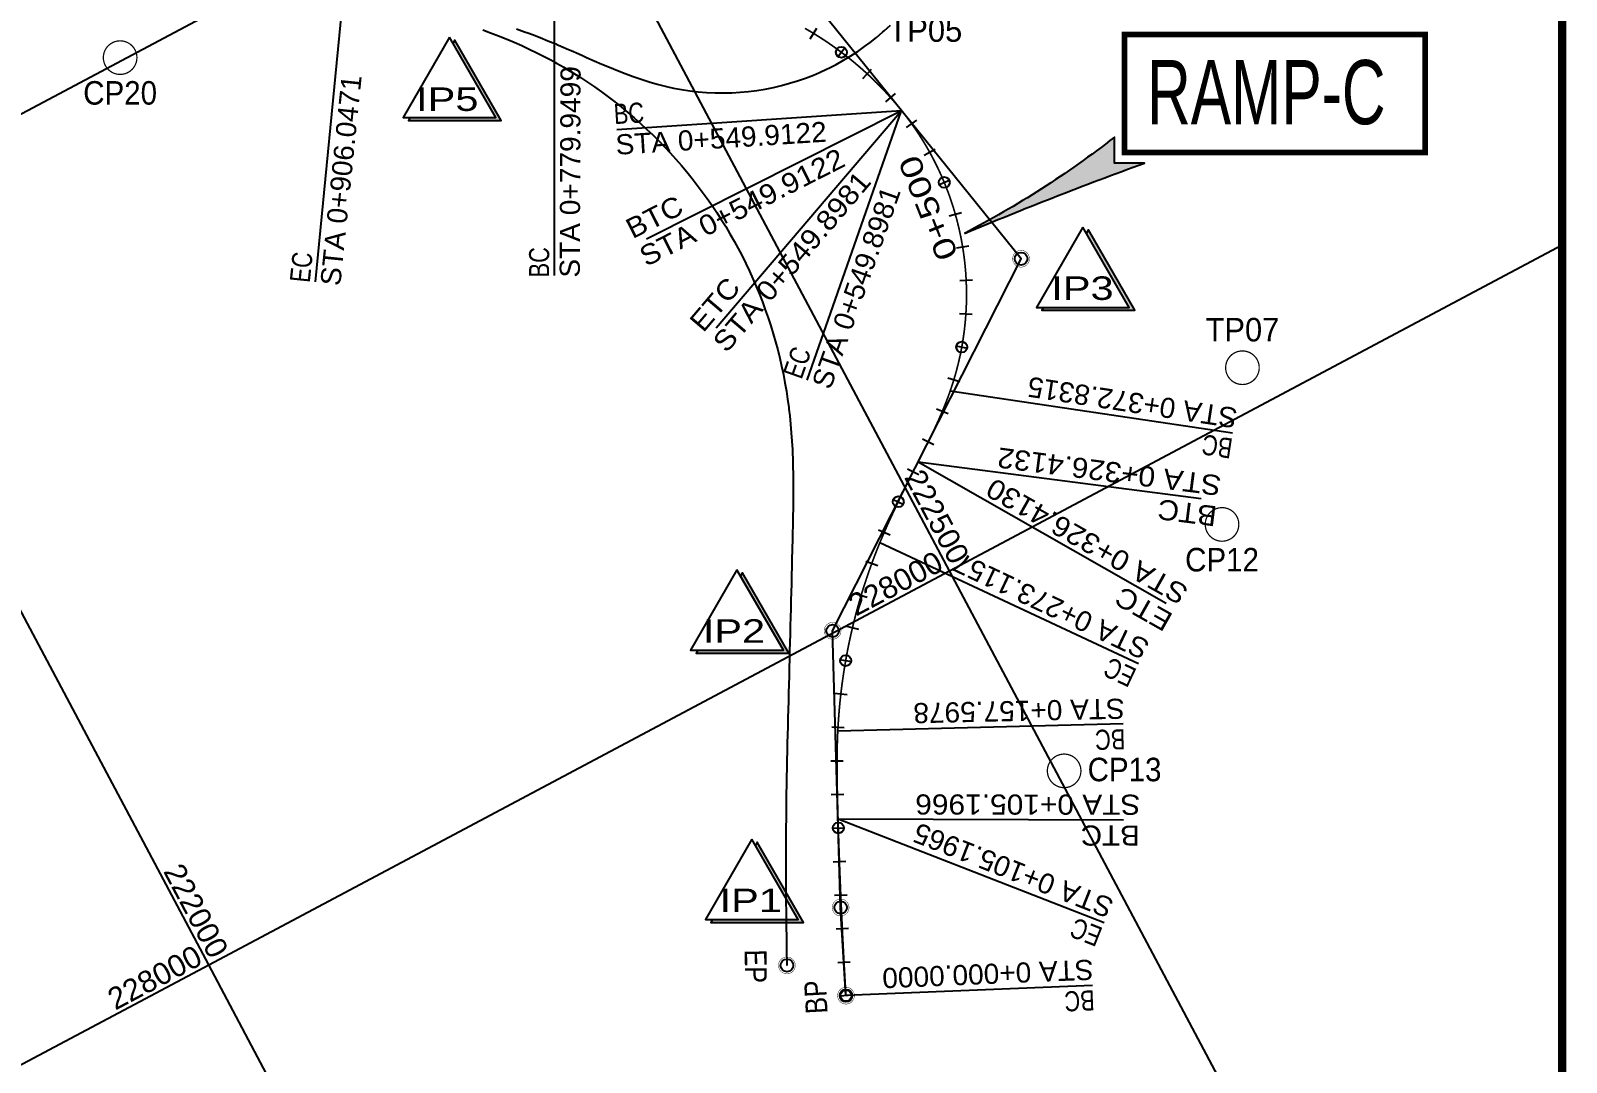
# Model space of a CAD drawing. Extents: x 227222 to 228063, y 224653 to 225247.
# Drawn here: x 227400.6 to 227583.6, y 224887.3 to 225010.2 of the extents above; entities that cross this region are included whole.
import ezdxf
from ezdxf.enums import TextEntityAlignment as Align

# ---------------------------------------------------------------- set-up
doc = ezdxf.new("R2010")
doc.units = 0
doc.header["$LTSCALE"] = 10
doc.header["$MEASUREMENT"] = 0
doc.layers.get('0').update_dxf_attribs({"linetype": 'CONTINUOUS'})
for name, color, linetype in [('CA-ALGN-CNTL', 2, 'CONTINUOUS'), ('CA-ALGN-IPLN', 1, 'CONTINUOUS'), ('CA-ALGN-IPSM', 2, 'CONTINUOUS'), ('CA-ALGN-STSM', 2, 'CONTINUOUS'), ('CA-ALGN-SUBL', 1, 'CONTINUOUS'), ('CA-ALGN-SUBT', 2, 'CONTINUOUS'), ('CA-ALGN-TEXT', 3, 'CONTINUOUS'), ('CA-LEAL', 1, 'CONTINUOUS'), ('CA-LEAT', 3, 'CONTINUOUS'), ('CV-GRID-BORD', 4, 'CONTINUOUS'), ('CV-GRID-LINE', 1, 'CONTINUOUS'), ('CV-GRID-TEXT', 4, 'CONTINUOUS'), ('CV-SURV-SYMB', 3, 'CONTINUOUS'), ('CV-SURV-TEXT', 3, 'CONTINUOUS')]:
    doc.layers.add(name, color=color, linetype=linetype)
doc.styles.add('GTXT', font='Dotum.ttf')
doc.styles.get("Standard").update_dxf_attribs({"font": 'Dotum.ttf'})

# ---------------------------------------------------------------- blocks, each defined once
blk = doc.blocks.new('CVSVCPM')
at = {"const_width": 0.15}
blk.add_lwpolyline([(0, 2, -1), (0, -2, -1), (0, 2)], format="xyb", dxfattribs=at)
at = {"style": 'GTXT', "flags": 1}
blk.add_attdef('NO', text='', height=2.5, dxfattribs=at).set_placement((0, 4.760439115567124), align=Align.MIDDLE)
blk = doc.blocks.new('CASTAMS')
blk.add_line((0, -1.5), (0, 1.5))
at = {"style": 'GTXT', "flags": 1}
for tag, p in [('STA_DST', (0, -3.624746947281125)), ('XSEC_DAT', (0, -6.854719476030255))]:
    blk.add_attdef(tag, text='', height=2.5, dxfattribs=at).set_placement(p, align=Align.MIDDLE)
blk = doc.blocks.new('CASTAMM')
blk.add_line((0, -1.5), (0, 1.5))
blk.add_circle((0, 0), 1.3)
at = {"style": 'GTXT', "flags": 1}
for tag, p in [('STA_DST', (0, -3.624746947281125)), ('XSEC_DAT', (0, -6.854719476030255))]:
    blk.add_attdef(tag, text='', height=2.5, dxfattribs=at).set_placement(p, align=Align.MIDDLE)
blk = doc.blocks.new('CAIPMRK')
at = {"const_width": 0.1}
blk.add_lwpolyline([(-2, 0, -0.9999999999999999), (2, 0, -1)], format="xyb", close=True, dxfattribs=at)
blk.add_circle((0, 0), 1.5)

msp = doc.modelspace()

# ---------------------------------------------------------------- hatches: boundary and pattern name
at = {"layer": 'CA-ALGN-TEXT'}
for points in [[(227456.0363131326, 224999.884294165), (227445.8410012126, 224999.8842934457), (227445.6383868427, 224999.5333550057), (227456.6885292236, 224999.5333557853), (227451.163457358, 225009.1030594128), (227450.9386565496, 225008.7136929276)], [(227531.5334783454, 224977.2679303031), (227521.3381664253, 224977.2679295838), (227521.1355520555, 224976.9169911438), (227532.1856944364, 224976.9169919234), (227526.6606225708, 224986.4866955508), (227526.4358217624, 224986.0973290657)], [(227490.3126236463, 224936.4254416589), (227480.1173117262, 224936.4254409395), (227479.9146973564, 224936.0745024995), (227490.9648397373, 224936.0745032791), (227485.4397678717, 224945.6442069066), (227485.2149670633, 224945.2548404214)], [(227492.0753924509, 224904.3349353221), (227481.8800805309, 224904.3349346027), (227481.677466161, 224903.9839961627), (227492.7276085419, 224903.9839969424), (227487.2025366763, 224913.5537005698), (227486.9777358679, 224913.1643340847)]]:
    msp.add_hatch(color=256, dxfattribs=at).paths.add_polyline_path(points)
at = {"layer": 'CA-LEAL'}
h = msp.add_hatch(color=256, dxfattribs=at)
edge = h.paths.add_edge_path()
edge.add_arc((227695.2699075897, 224548.5655736673), 474.3791689997145, 109.9553663549959, 112.7411594654858, ccw=False)
edge.add_line((227533.3699825241, 224994.4624342131), (227529.7616090904, 224994.4624339585))
edge.add_line((227529.7616090904, 224994.4624339585), (227529.7616088734, 224997.537930701))
edge.add_arc((227457.5006619577, 225090.4617147354), 117.7135255117753, 297.5192441281947, 307.86994770072425, ccw=False)

# ---------------------------------------------------------------- linework, layer by layer
at = {"layer": 'CA-ALGN-CNTL'}
for points in [[(227458.5180944547, 225010.4350224395), (227459.4625206951, 225010.1063362396), (227459.8620359049, 225009.9615927112), (227460.4009780783, 225009.7609806362), (227461.3336852196, 225009.4003720598), (227462.2613271624, 225009.0269156455), (227463.1846971864, 225008.6430174507), (227463.3281733766, 225008.582443072), (227463.7780625246, 225008.3911204859), (227463.7929216779, 225008.3847689771), (227464.7111617755, 225007.9887496152), (227465.0221863764, 225007.8533454524), (227465.9382212222, 225007.4522461703), (227466.3670585417, 225007.2638623361), (227466.3670739438, 225007.2638546696), (227466.8537880125, 225007.0500803031), (227467.7700470402, 225006.6494966202), (227468.6882743975, 225006.253450098), (227469.6097079729, 225005.8649207021), (227470.5355060516, 225005.4869230874), (227471.4667310867, 225005.1225115593), (227472.4043119431, 225004.7747871806), (227473.3490095618, 225004.4469112263), (227474.3013937792, 225004.1421019193), (227475.2618039175, 225003.8636361271), (227476.2303191434, 225003.6148539877), (227476.3760849074, 225003.5803523805), (227477.2066525064, 225003.3988171604), (227478.1898528497, 225003.2165647318), (227479.1787532769, 225003.0683188842), (227480.1721782431, 225002.9542541636), (227481.1689433311, 225002.8745064215), (227482.1678660705, 225002.8291695068), (227483.167756884, 225002.8182995126), (227484.1674273147, 225002.8419078248), (227485.1656916792, 225002.8999665315), (227486.1613608313, 225002.9924073724), (227487.1532502768, 225003.1191192576), (227488.1401800606, 225003.2799527386), (227489.1209820557, 225003.4747148222), (227490.0944827936, 225003.7031756988), (227491.0595304022, 225003.965064943), (227492.0149741287, 225004.2600674219), (227492.9596810605, 225004.5878344511), (227493.8925237639, 225004.947977221), (227494.6295140803, 225005.2591146589), (227495.5382223814, 225005.6764268297), (227495.718208379, 225005.7636350879), (227496.608874475, 225006.2181812895), (227497.4833417671, 225006.7031631845), (227498.340570703, 225007.2180053816), (227499.1795369774, 225007.7620952939), (227499.9992484763, 225008.3347853522), (227500.6404971148, 225008.8130742785), (227501.4231062194, 225009.43550849), (227502.1837922648, 225010.0845532805), (227502.3332174974, 225010.2174885896), (227503.0664025078, 225010.897444666)], [(227454.4890919345, 225010.3239825941), (227455.4304143553, 225009.9865131372), (227456.3654448378, 225009.6319850382), (227457.2938744705, 225009.2605149232), (227458.2153985885, 225008.8722284718), (227459.1297107614, 225008.4672504248), (227460.0365069272, 225008.045718108), (227460.9354929045, 225007.6077673056), (227461.8263652346, 225007.1535469897), (227462.5257058155, 225006.7825063346), (227462.9402079344, 225006.5564487228), (227463.287196413, 225006.3636391351), (227463.2885040737, 225006.3629051273), (227464.1563555838, 225005.8661096648), (227464.4473887191, 225005.6947787637), (227465.3029020567, 225005.1770234814), (227466.1488591115, 225004.6437990995), (227466.9849834038, 225004.0952847915), (227467.8109966884, 225003.531658792), (227468.6266276716, 225002.9531075618), (227469.4316040086, 225002.3598237986), (227470.2256604184, 225001.7520039559), (227471.0085351517, 225001.1298463649), (227471.7799697668, 225000.4935601763), (227472.5397094663, 224999.8433519478), (227473.2875000552, 224999.1794398836), (227474.0230989852, 224998.5020415847), (227474.7462581862, 224997.811380777), (227475.4567419492, 224997.1076877589), (227476.1543163314, 224996.3911937676), (227476.8387472777, 224995.6621345112), (227477.5098103898, 224994.9207530972), (227478.1672830348, 224994.1672935723), (227478.8109504709, 224993.4020064436), (227479.44059619, 224992.6251412794), (227480.0560141674, 224991.8369577521), (227480.6570001446, 224991.0377164734), (227481.2433578652, 224990.2276800447), (227481.8148900222, 224989.4071173041), (227482.3714090768, 224988.5763000184), (227482.9127319613, 224987.7355000664), (227483.4386789152, 224986.8850001465), (227483.9490757002, 224986.0250768322), (227484.4437540904, 224985.1560166895), (227484.9225503307, 224984.2781063964), (227485.3853059637, 224983.3916354477), (227485.8318686566, 224982.4968988598), (227486.2620905472, 224981.5941917613), (227486.6758300104, 224980.6838103314), (227487.0729496672, 224979.7660598032), (227487.4533176607, 224978.8412392847), (227487.8168090855, 224977.9096561108), (227488.163303507, 224976.9716177282), (227488.4926848491, 224976.0274361663), (227488.8048469164, 224975.0774219126), (227489.0996861061, 224974.1218890985), (227489.3771041132, 224973.1611546721), (227489.6370080425, 224972.1955339276), (227489.8793155939, 224971.225347793), (227490.1039417628, 224970.2509180231), (227490.3108158953, 224969.2725649428), (227490.4998681649, 224968.2906115819), (227490.6710367473, 224967.3053829601), (227490.8242651162, 224966.3172069137), (227490.9595013276, 224965.3264069207), (227490.9803282109, 224965.1607205584), (227491.076808402, 224964.3333245485), (227491.1769635573, 224963.3383639908), (227491.2610431714, 224962.3419163566), (227491.3301322538, 224961.3443139209), (227491.3853249363, 224960.3458462408), (227491.4102475028, 224959.794248859), (227491.4103497136, 224959.7918115513), (227491.4277229315, 224959.3467502757), (227491.4584288475, 224958.3472272191), (227491.4785464128, 224957.3474335573), (227491.489187315, 224956.3474937663), (227491.49146226, 224955.3475000882), (227491.4864800328, 224954.3475142968), (227491.4753535098, 224953.34757769), (227491.4591925961, 224952.3477073346), (227491.4391101252, 224951.3479105284), (227491.416216786, 224950.3481730429), (227491.3916216132, 224949.3484752398), (227491.3782615954, 224948.8180154813), (227491.3664203416, 224948.348792674), (227491.3411886018, 224947.3491120291), (227491.3159578009, 224946.3494296184), (227491.2907287659, 224945.3497481466), (227491.2654979651, 224944.3500657358), (227491.2402689301, 224943.350384264), (227491.2150371903, 224942.3507036192), (227491.1898063894, 224941.3510212084), (227491.1645773544, 224940.3513397366), (227491.1393465536, 224939.3516573258), (227491.1141165797, 224938.3519776199), (227491.0888857788, 224937.3522952092), (227491.0636549779, 224936.3526127984), (227491.0384259429, 224935.3529313266), (227491.013195142, 224934.3532489159), (227490.9879634022, 224933.353568271), (227490.9627343673, 224932.3538867992), (227490.9375035664, 224931.3542043885), (227490.9122745315, 224930.3545229166), (227490.8870427916, 224929.3548422717), (227490.8618119908, 224928.355159861), (227490.8365829558, 224927.3554783892), (227490.8113521549, 224926.3557959784), (227490.7861213541, 224925.3561135677), (227490.7842456946, 224925.2818004693), (227490.761648769, 224924.3564152566), (227490.7389371879, 224923.3566724823), (227490.7179945013, 224922.3568917055), (227490.6988170655, 224921.3570755192), (227490.6814074732, 224920.3572275668), (227490.6657665515, 224919.3573505535), (227490.6518906565, 224918.357447072), (227490.6397850859, 224917.3575199392), (227490.6294452571, 224916.3575735137), (227490.6208719969, 224915.3576105004), (227490.6140688372, 224914.3576327773), (227490.6090320222, 224913.3576474078), (227490.6057624908, 224912.3576526261), (227490.604260131, 224911.357652903), (227490.6045265968, 224910.3576536481), (227490.6065609491, 224909.3576566273), (227490.6103622491, 224908.3576636064), (227490.6159303848, 224907.3576790563), (227490.6232661831, 224906.3577056817), (227490.6323704709, 224905.3577461876), (227490.6432421974, 224904.3578068105), (227490.6558813625, 224903.3578875504), (227490.6702870273, 224902.3579901732), (227490.6864626115, 224901.3581210276), (227490.7044027056, 224900.3582817675), (227490.7241116683, 224899.3584769755), (227490.734153456, 224898.8806709484), (227490.7341567727, 224898.8805028265), (227490.7341577117, 224898.8805010606)]]:
    msp.add_lwpolyline(points, dxfattribs=at)
at = {"layer": 'CA-ALGN-CNTL', "const_width": 0.2000000000000009}
msp.add_lwpolyline([(227497.776504519, 224895.2768691518), (227497.7765034681, 224895.2768753885), (227497.716756099, 224896.2750822421), (227497.658500499, 224897.2733846204), (227497.6017395969, 224898.2717727549), (227497.5464707999, 224899.2702430019), (227497.4926958738, 224900.2687963003), (227497.461149838, 224900.8679666875), (227497.4097642475, 224901.8666442575), (227497.35987264, 224902.8654004081), (227497.3403351054, 224903.2649232087), (227497.2925355083, 224904.2637791835), (227497.246230945, 224905.2627075023), (227497.2014197617, 224906.2617027554), (227497.1581028973, 224907.260763177), (227497.1162803519, 224908.2598887671), (227497.0759522374, 224909.2590750549), (227497.0371194927, 224910.2583202746), (227496.999781291, 224911.2576217212), (227496.9639376322, 224912.2569793949), (227496.9363395299, 224913.0565030657), (227496.922897612, 224913.4562769787), (227496.8903436291, 224914.4557483732), (227496.8653746971, 224915.2553584827), (227496.8502572796, 224915.7551285953), (227496.8355108208, 224916.254912474), (227496.834369562, 224916.2941857139), (227496.8343680631, 224916.2942098335), (227496.8066616891, 224917.2544963581), (227496.7791680166, 224918.2541168804), (227496.7544398501, 224919.2538102572), (227496.7338920435, 224920.2535994045), (227496.7189328347, 224921.2534855996), (227496.7109736146, 224922.2534514099), (227496.7114292628, 224923.2534472807), (227496.7217101452, 224924.2533895455), (227496.7432241037, 224925.253152423), (227496.7773819781, 224926.2525618932), (227496.800587088, 224926.7716030702), (227496.8255637182, 224927.2513912688), (227496.8884785515, 224928.2494015349), (227496.9661517264, 224929.2463705416), (227497.0585617941, 224930.2420830219), (227497.1656918885, 224931.2363193498), (227497.287517968, 224932.2288606144), (227497.4240114081, 224933.2194922635), (227497.5751454624, 224934.207996213), (227497.7408852697, 224935.19415686), (227497.8420722538, 224935.7561997722), (227498.0306846346, 224936.7382424217), (227498.1412422163, 224937.2801994635), (227498.3470856285, 224938.2340314685), (227498.3909727455, 224938.4291571634), (227498.4578881688, 224938.7215990981), (227498.5491233983, 224939.1110541089), (227498.7872838882, 224940.0822710093), (227499.0397853265, 224941.049857647), (227499.3065712135, 224942.0136050344), (227499.5875833955, 224942.9732987743), (227499.882761729, 224943.9287324721), (227500.1920408848, 224944.8796924455), (227500.515352605, 224945.8259747807), (227500.8526278044, 224946.7673728589), (227501.2037903346, 224947.703676306), (227501.568765589, 224948.6346846278), (227501.8031464363, 224949.2120656416), (227501.947461078, 224949.5601968823), (227502.3392723566, 224950.4802337165), (227502.7429039881, 224951.395148299), (227503.1570274491, 224952.3053645461), (227503.5803274471, 224953.2113496515), (227504.0115109745, 224954.1136098396), (227504.4492975397, 224955.0126874365), (227504.5375361966, 224955.1921698349), (227504.7146123135, 224955.5508391679), (227505.160333473, 224956.4460106063), (227505.3396238455, 224956.8035785491), (227505.7896579229, 224957.6965899414), (227506.2412805162, 224958.5887992059), (227506.3690202115, 224958.8408709851), (227506.36904415, 224958.8409154254), (227506.6931587082, 224959.480877088), (227507.1430559328, 224960.3739584182), (227507.5882117981, 224961.2694091602), (227508.0258417498, 224962.1685597789), (227508.4531245545, 224963.0726691384), (227508.8671993284, 224963.9829002706), (227509.2651465599, 224964.9002921639), (227509.6439852503, 224965.8257310607), (227510.0006744121, 224966.759926338), (227510.191668295, 224967.2930499685), (227510.3321402989, 224967.7033592965), (227510.6365312948, 224968.6558699256), (227510.913506454, 224969.6167106559), (227511.1628412504, 224970.5850938885), (227511.3843302041, 224971.560221765), (227511.5777920664, 224972.5412934553), (227511.7430661766, 224973.5275077502), (227511.8800190343, 224974.5180507004), (227511.9885367879, 224975.5121097433), (227512.0685306443, 224976.5088720493), (227512.1119447468, 224977.3076756492), (227512.1199353272, 224977.5075146417), (227512.1427086286, 224978.507222279), (227512.1368318573, 224979.5071695725), (227512.1023084518, 224980.5065406348), (227512.0391698377, 224981.5045095431), (227511.947464161, 224982.50026153), (227511.8272692086, 224983.4929772023), (227511.6786823044, 224984.4818430244), (227511.5018258306, 224985.466045194), (227511.2968461773, 224986.4447758779), (227511.0639092711, 224987.417233101), (227510.8032096292, 224988.382616499), (227510.5748001727, 224989.1492987712), (227510.264678809, 224990.0999609143), (227509.9274475697, 224991.0413458164), (227509.5633843049, 224991.9726838311), (227509.487378508, 224992.1576771903), (227509.0915126886, 224993.0759494268), (227508.6695044938, 224993.9825028435), (227508.2216946311, 224994.8765944204), (227507.7484558177, 224995.7574890972), (227507.2501730205, 224996.6244628568), (227506.7272549897, 224997.4768065935), (227506.1801353103, 224998.3138198757), (227505.6092571115, 224999.1348141423), (227505.0150962477, 224999.9391159673), (227504.4109342977, 225000.7102026531), (227504.4109342977, 225000.7102026531), (227504.4091633062, 225000.7123959541), (227504.4091633062, 225000.7123959541), (227504.3981344737, 225000.7260663878), (227503.7605320142, 225001.496399495), (227503.1041393641, 225002.2507843602), (227502.4293518267, 225002.9887629537), (227501.7365805982, 225003.7098856959), (227501.0262481852, 225004.4137158168), (227500.2987858118, 225005.0998257117), (227499.5546324808, 225005.7677987072), (227498.7942448536, 225006.4172275195), (227498.0180810218, 225007.0477192157), (227497.2266140311, 225007.6588910794), (227496.4203256446, 225008.2503695597), (227495.5997043528, 225008.8217982737), (227494.7652483031, 225009.372828238), (227493.9174669529, 225009.9031232783), (227493.7584540146, 225009.99938487), (227492.8955351391, 225010.5046765697)], dxfattribs=at)
at = {"layer": 'CA-ALGN-IPLN'}
msp.add_lwpolyline([(227497.776504519, 224895.2768691518), (227497.1400699465, 224905.77811798), (227496.1818817335, 224938.7396200552), (227518.6436131067, 224983.0610784458), (227490.3645801641, 225018.1282736686), (227450.4918850193, 225013.7024106114), (227417.8816864987, 225014.9117770052)], dxfattribs=at)
at = {"layer": 'CA-ALGN-SUBL', "linetype": 'Continuous'}
for p, q in [((227463.047443603, 224981.0652362575), (227463.047441202, 225015.0960758991)), ((227434.5373454936, 224980.3031081817), (227437.8678950616, 225014.170577622)), ((227470.4532717706, 224998.4550796851), (227504.4091633062, 225000.7123959541)), ((227474.0058655695, 224985.4239188082), (227504.4091633062, 225000.7123959541)), ((227482.2898575351, 224974.8505638667), (227504.4091633062, 225000.7123959541)), ((227493.1653255703, 224968.5927110291), (227504.4091633062, 225000.7123959541)), ((227543.851873519, 224962.284194711), (227510.191668295, 224967.2930499685)), ((227535.9451095734, 224942.0077790301), (227506.3690202115, 224958.8408709851)), ((227540.1143762539, 224954.4421220405), (227506.3690202115, 224958.8408709851)), ((227532.6320471123, 224934.8010653355), (227501.8031464363, 224949.2120656416)), ((227530.8199480321, 224927.6554173423), (227496.800587088, 224926.7716030702)), ((227530.8649756777, 224916.1681138668), (227496.834369562, 224916.2941857139)), ((227528.5450399551, 224903.9438241837), (227496.834369562, 224916.2941857139)), ((227527.1417522259, 224896.4777015155), (227497.776504519, 224895.2768691518))]:
    msp.add_line(p, q, dxfattribs=at)
at = {"layer": 'CA-ALGN-TEXT'}
for points in [[(227450.511241267, 225009.4539977924), (227444.9861707517, 224999.8842933854), (227456.0363131326, 224999.884294165)], [(227526.0084064798, 224986.8376339306), (227520.4833359645, 224977.2679295235), (227531.5334783454, 224977.2679303031)], [(227484.7875517807, 224945.9951452863), (227479.2624812654, 224936.4254408792), (227490.3126236463, 224936.4254416589)], [(227486.5503205853, 224913.9046389495), (227481.02525007, 224904.3349345424), (227492.0753924509, 224904.3349353221)]]:
    msp.add_lwpolyline(points, close=True, dxfattribs=at)
for points in [[(227445.8410012126, 224999.8842934457), (227445.6383868428, 224999.5333550057), (227456.6885292236, 224999.5333557853), (227451.163457358, 225009.1030594128), (227450.9386565496, 225008.7136929276)], [(227521.3381664253, 224977.2679295838), (227521.1355520555, 224976.9169911438), (227532.1856944364, 224976.9169919234), (227526.6606225708, 224986.4866955508), (227526.4358217624, 224986.0973290657)], [(227480.1173117262, 224936.4254409395), (227479.9146973564, 224936.0745024995), (227490.9648397373, 224936.0745032791), (227485.4397678717, 224945.6442069066), (227485.2149670633, 224945.2548404214)], [(227481.8800805309, 224904.3349346027), (227481.677466161, 224903.9839961627), (227492.7276085419, 224903.9839969424), (227487.2025366763, 224913.5537005698), (227486.9777358679, 224913.1643340847)]]:
    msp.add_lwpolyline(points, dxfattribs=at)
at = {"layer": 'CA-LEAL', "const_width": 0.6739200000000032}
msp.add_lwpolyline([(227530.9877937681, 225009.7758126499), (227566.7973420122, 225009.7758151763), (227566.7973430042, 224995.7167823355), (227530.9877947601, 224995.716779809)], close=True, dxfattribs=at)
at = {"layer": 'CA-LEAL'}
msp.add_lwpolyline([(227511.8897856623, 224986.0668043659, -0.01215591420589621), (227533.3699825241, 224994.4624342131), (227529.7616090904, 224994.4624339585), (227529.7616088734, 224997.537930701, -0.0451941966033426), (227511.8897856623, 224986.0668043659, 0.2518011872941924)], format="xyb", dxfattribs=at)
at = {"layer": 'CV-GRID-BORD', "const_width": 1.000000000000005}
msp.add_lwpolyline([(227284.2142292281, 224791.5561020686), (227583.1209917576, 224791.5561231581), (227583.1209680492, 225127.5823435483), (227284.2142055196, 225127.5823224588)], close=True, dxfattribs=at)
at = {"layer": 'CV-GRID-LINE', "linetype": 'Continuous'}
for p, q in [((227374.8848506728, 224987.2478074759), (227463.1796066464, 225034.1949699841)), ((227374.8848506728, 224987.2478074759), (227463.1796066464, 225034.1949699841)), ((227374.8848506728, 224987.2478074759), (227463.1796066464, 225034.1949699841)), ((227374.8848506728, 224987.2478074759), (227463.1796066464, 225034.1949699841)), ((227374.8848506728, 224987.2478074759), (227463.1796066464, 225034.1949699841)), ((227510.1267691546, 224945.9002140106), (227463.1796066464, 225034.1949699841)), ((227510.1267691546, 224945.9002140106), (227463.1796066464, 225034.1949699841)), ((227510.1267691546, 224945.9002140106), (227463.1796066464, 225034.1949699841)), ((227510.1267691546, 224945.9002140106), (227463.1796066464, 225034.1949699841)), ((227510.1267691546, 224945.9002140106), (227463.1796066464, 225034.1949699841)), ((227421.8320131811, 224898.9530515024), (227374.8848506728, 224987.2478074759)), ((227421.8320131811, 224898.9530515024), (227374.8848506728, 224987.2478074759)), ((227421.8320131811, 224898.9530515024), (227374.8848506728, 224987.2478074759)), ((227421.8320131811, 224898.9530515024), (227374.8848506728, 224987.2478074759)), ((227421.8320131811, 224898.9530515024), (227374.8848506728, 224987.2478074759)), ((227510.1267691546, 224945.9002140106), (227583.1209781294, 224984.7119299854)), ((227510.1267691546, 224945.9002140106), (227583.1209781294, 224984.7119299854)), ((227510.1267691546, 224945.9002140106), (227583.1209781294, 224984.7119299854)), ((227510.1267691546, 224945.9002140106), (227583.1209781294, 224984.7119299854)), ((227510.1267691546, 224945.9002140106), (227583.1209781294, 224984.7119299854)), ((227421.8320131811, 224898.9530515024), (227510.1267691546, 224945.9002140106)), ((227421.8320131811, 224898.9530515024), (227510.1267691546, 224945.9002140106)), ((227421.8320131811, 224898.9530515024), (227510.1267691546, 224945.9002140106)), ((227421.8320131811, 224898.9530515024), (227510.1267691546, 224945.9002140106)), ((227421.8320131811, 224898.9530515024), (227510.1267691546, 224945.9002140106)), ((227557.0739316629, 224857.6054580371), (227510.1267691546, 224945.9002140106)), ((227557.0739316629, 224857.6054580371), (227510.1267691546, 224945.9002140106)), ((227557.0739316629, 224857.6054580371), (227510.1267691546, 224945.9002140106)), ((227557.0739316629, 224857.6054580371), (227510.1267691546, 224945.9002140106)), ((227333.5372572075, 224852.0058889941), (227421.8320131811, 224898.9530515024)), ((227333.5372572075, 224852.0058889941), (227421.8320131811, 224898.9530515024)), ((227333.5372572075, 224852.0058889941), (227421.8320131811, 224898.9530515024)), ((227333.5372572075, 224852.0058889941), (227421.8320131811, 224898.9530515024)), ((227333.5372572075, 224852.0058889941), (227421.8320131811, 224898.9530515024)), ((227468.7791756893, 224810.6582955288), (227421.8320131811, 224898.9530515024)), ((227468.7791756893, 224810.6582955288), (227421.8320131811, 224898.9530515024)), ((227468.7791756893, 224810.6582955288), (227421.8320131811, 224898.9530515024)), ((227468.7791756893, 224810.6582955288), (227421.8320131811, 224898.9530515024))]:
    msp.add_line(p, q, dxfattribs=at)

# ---------------------------------------------------------------- block references
at = {"layer": 'CA-ALGN-IPSM', "xscale": 0.5, "yscale": 0.5}
for p in [(227518.6436131067, 224983.0610784458), (227496.1818817336, 224938.7396200552), (227497.1400699465, 224905.77811798), (227490.7341577117, 224898.8805010606), (227497.776504519, 224895.2768691519)]:
    msp.add_blockref('CAIPMRK', p, dxfattribs=at)
at = {"layer": 'CA-ALGN-STSM', "xscale": 0.5, "yscale": 0.5, "zscale": 0.5}
for name, p, rotation in [('CASTAMS', (227493.9174664835, 225009.9031241613), 328.679702002369), ('CASTAMM', (227497.2266153836, 225007.6588906659), 323.0307545036331), ('CASTAMS', (227500.2987844594, 225005.0998261252), 317.3818089910799), ('CASTAMS', (227503.1041388947, 225002.2507852432), 311.7328442842079), ('CASTAMS', (227505.6092579945, 224999.1348146118), 305.6335444139374), ('CASTAMS', (227507.7484558177, 224995.7574890972), 299.0667221252798), ('CASTAMM', (227509.4873780385, 224992.1576780732), 292.4998594247002), ('CASTAMS', (227510.8032091597, 224988.382617382), 285.9330188569598), ('CASTAMS', (227511.6786823044, 224984.4818430244), 279.366113597992), ('CASTAMS', (227512.1023075688, 224980.5065401653), 272.7993174981457), ('CASTAMS', (227512.0685311138, 224976.5088711664), 266.2323929193845), ('CASTAMM', (227511.5777920664, 224972.5412934553), 259.6655804071045), ('CASTAMS', (227510.6365304118, 224968.6558694562), 253.098791285796), ('CASTAMS', (227509.2651452075, 224964.9002925774), 247.114276571476), ('CASTAMS', (227507.5882122676, 224961.2694082773), 243.7773384378217), ('CASTAMS', (227505.7896570399, 224957.696589472), 243.1899018024378), ('CASTAMM', (227504.0115109745, 224954.1136098396), 244.2339434202111), ('CASTAMS', (227502.339272826, 224950.4802328336), 246.550227792582), ('CASTAMS', (227500.8526278044, 224946.7673728589), 249.8652028586057), ('CASTAMS', (227499.5875842785, 224942.9732992438), 253.2554473469723), ('CASTAMS', (227498.5491242812, 224939.1110545783), 256.6457060960396), ('CASTAMM', (227497.7408852697, 224935.19415686), 260.0359575231494), ('CASTAMS', (227497.165692358, 224931.2363184669), 263.4263353391864), ('CASTAMS', (227496.8255628353, 224927.2513907994), 266.8165837231343), ('CASTAMS', (227496.7114292628, 224923.2534472807), 269.7059616451825), ('CASTAMS', (227496.7544407331, 224919.2538107267), 271.3106363578388), ('CASTAMM', (227496.8653755801, 224915.2553589521), 271.754180007686), ('CASTAMS', (227496.9997817044, 224911.2576230736), 272.0970349871364), ('CASTAMS', (227497.1581028973, 224907.2607631771), 272.4397841733493), ('CASTAMS', (227497.3403355749, 224903.2649223258), 272.7825297370618), ('CASTAMS', (227497.5464716828, 224899.2702434714), 273.1254476726438), ('CASTAMM', (227497.7765093817, 224895.2768836433), 93.42606220995881), ('CASTAMM', (227497.7765093817, 224895.2768836432), 93.42606221142896)]:
    msp.add_blockref(name, p, dxfattribs=dict(at, rotation=rotation))
at = {"layer": 'CV-SURV-SYMB'}
for p, rotation in [((227411.2721267337, 225007.0188498579), 180.0000040420846), ((227411.2721267336, 225007.0188498579), 90.00000404291839), ((227411.2721267337, 225007.0188498579), 180.0000040420846), ((227411.2721267336, 225007.0188498579), 90.00000404291839), ((227411.2721267337, 225007.0188498579), 180.0000040420846), ((227411.2721267336, 225007.0188498579), 90.00000404291839), ((227411.2721267337, 225007.0188498579), 180.0000040420846), ((227411.2721267336, 225007.0188498579), 90.00000404291839), ((227411.2721267337, 225007.0188498579), 180.0000040420846), ((227411.2721267336, 225007.0188498579), 90.00000404291839), ((227545.0239739731, 224970.0797331922), 180.0000040425014), ((227545.0239739731, 224970.0797331922), 90.00000404250149), ((227545.0239739731, 224970.0797331922), 180.0000040425014), ((227545.0239739731, 224970.0797331922), 90.00000404250149), ((227545.0239739731, 224970.0797331922), 180.0000040425014), ((227545.0239739731, 224970.0797331922), 90.00000404250149), ((227542.5936497684, 224951.4116163011), 180.0000040429183), ((227542.5936497684, 224951.4116163011), 90.00000404250149), ((227542.5936497684, 224951.4116163011), 180.0000040429183), ((227542.5936497684, 224951.4116163011), 90.00000404250149), ((227542.5936497684, 224951.4116163011), 180.0000040429183), ((227542.5936497684, 224951.4116163011), 90.00000404250149), ((227523.7769679289, 224922.0555147795), 180.0000040429183), ((227523.7769679289, 224922.0555147795), 90.00000404250149), ((227523.7769679289, 224922.0555147795), 180.0000040429183), ((227523.7769679289, 224922.0555147795), 90.00000404250149)]:
    msp.add_blockref('CVSVCPM', p, dxfattribs=dict(at, rotation=rotation))

# ---------------------------------------------------------------- texts
at = {"layer": 'CA-ALGN-SUBT'}
for s, rotation, width, p, p2 in [('STA 0+779.9499', 89.7732230723626, 0.9634586653731388, (227466.0540246801, 224980.8055630537), (227466.1537661271, 225006.0053669788)), ('STA 0+906.0471', 84.15677268161694, 0.9634586653731473, (227437.504079139, 224979.7504315824), (227440.069612273, 225004.8194982974)), ('BC', 3.576525902586788, 0.7709205021214426, (227470.1841135156, 224999.0873007545), (227473.7771022348, 224999.311874607)), ('STA 0+549.9122', 3.576525896296209, 0.9634586653732264, (227470.3936012475, 224995.437895671), (227495.544522282, 224997.0099126355)), ('  STA 0+549.9122', 26.84616150217693, 1.014685635629444, (227472.1932631596, 224981.1765291238), (227497.8892658807, 224994.182509695)), ('  STA 0+549.8981', 49.61039343702686, 1.014685635629578, (227482.2619330409, 224970.232656673), (227500.9238083439, 224992.1683466926)), ('STA 0+549.8981', 70.48007718473806, 0.9634586653732514, (227495.9172620944, 224967.35424209), (227504.3374547847, 224991.1058824814)), ('  BTC', 26.84616150280758, 1.017955801257298, (227470.6018297538, 224984.4950253115), (227478.6318306052, 224988.5593942406)), ('EC', 84.15677268874965, 0.7999276411396693, (227433.8695973457, 224980.141052457), (227434.2361020787, 224983.722347702)), ('BC', 89.77322307970995, 0.7709205021272723, (227462.3987612591, 224980.8386069045), (227462.4130100367, 224984.4385788939)), ('  ETC', 49.61039343748764, 1.037833270900955, (227479.5104055429, 224972.6768689512), (227485.3422415758, 224979.5317720833)), ('EC', 70.48007719100661, 0.799927641121086, (227492.4781942382, 224968.5931346818), (227493.6810789079, 224971.9862261664)), ('STA 0+372.8315', 171.3093463129957, 0.9634586653716045, (227544.5512447383, 224965.2198104631), (227519.640576032, 224969.0275198564)), ('BC', 171.3093463199277, 0.7709205021275838, (227543.980557765, 224961.6092206287), (227540.4218908069, 224962.153179113)), ('  STA 0+326.4132', 172.7236546053659, 1.014685635627399, (227544.5775494984, 224956.9384634344), (227516.0094796864, 224960.5861303151)), ('  STA 0+326.4130', 150.50419151936, 1.014685635628733, (227540.4850756979, 224942.8530921175), (227515.4177929343, 224957.0330576081)), ('  BTC', 172.7236546059937, 1.01795580125584, (227544.033444137, 224953.2985422006), (227535.1059223195, 224954.4384381009)), ('STA 0+273.1157', 154.7194344094919, 0.9634586653724847, (227534.1404814338, 224937.4147955902), (227511.3539483783, 224948.1764858631)), ('  ETC', 150.5041915198361, 1.037833270904633, (227538.6049189859, 224939.6892198111), (227530.7713931212, 224944.1204590275)), ('EC', 154.7194344162334, 0.7999276411325409, (227532.5626562506, 224934.1174466149), (227529.3074372425, 224935.6548309392)), ('STA 0+157.5978', 181.2614139290208, 0.9634586653730332, (227530.9725002711, 224930.6738671615), (227505.778605888, 224930.1191131271)), ('BC', 181.2614139347764, 0.7709205021212712, (227531.0343980831, 224927.0189784854), (227527.4352703141, 224926.9397279087)), ('  STA 0+105.1966', 179.9380954129768, 1.014685635630049, (227534.843005125, 224919.2231392494), (227506.0430204337, 224919.2542558843)), ('STA 0+105.1965', 158.4937873275269, 0.9634586653731183, (227529.8707083197, 224906.6929734239), (227506.4251859777, 224915.9313471085)), ('  BTC', 179.938095413564, 1.01795580125757, (227534.7603206558, 224915.5437044407), (227525.7603254386, 224915.553428389)), ('EC', 158.4937873346892, 0.7999276411327664, (227528.5133608068, 224903.2989123899), (227525.164000472, 224904.6186800587)), ('STA 0+000.0000', 182.3416892211874, 0.9634586653755661, (227527.2329832079, 224899.5806070405), (227502.054025655, 224898.5509649786)), ('BC', 182.3416892288017, 0.7709205021222177, (227527.3637765249, 224895.9275349523), (227523.7667825888, 224895.7804432287))]:
    msp.add_text(s, height=2.400000125050446, rotation=rotation, dxfattribs=dict(at, width=width)).set_placement(p, p2, align=Align.FIT)
at = {"layer": 'CA-ALGN-TEXT'}
for s, height, rotation, width, p, p2 in [(' IP5', 2.800000000000013, 4.042615183139997e-06, 1.244645735777886, (227445.1739340686, 225000.6684057165), (227453.9739340686, 225000.6684063374)), ('     0+500', 2.600000000000012, 111.6777681162432, 1.177567107011934, (227513.5704063547, 224977.5311023478), (227506.3673753016, 224995.6519837748)), (' IP3', 2.800000000000013, 4.042615183153367e-06, 1.244645735773769, (227520.8736243214, 224978.1569409406), (227529.6736243214, 224978.1569415615)), (' IP2', 2.800000000000013, 4.042804674791721e-06, 1.244645735782002, (227479.3427879072, 224937.3144522744), (227488.1427879072, 224937.3144528953)), (' IP1', 2.800000000000013, 4.042615183126627e-06, 1.244645735782002, (227481.3380587078, 224905.2239459541), (227490.1380587078, 224905.223946575)), ('EP', 2.600000000000012, 270.6944304128992, 0.87084958042896, (227485.7016735566, 224900.7630708301), (227485.7501527581, 224896.7633646204)), ('BP', 2.600000000000012, 93.19214185349017, 0.8374048402006812, (227495.5918119037, 224893.1811480664), (227495.3690736326, 224897.1749417086))]:
    msp.add_text(s, height=height, rotation=rotation, dxfattribs=dict(at, width=width)).set_placement(p, p2, align=Align.FIT)
at = {"layer": 'CA-LEAT', "width": 0.72}
msp.add_text('RAMP-C', height=7.647768031887391, rotation=4.046083187095707e-06, dxfattribs=at).set_placement((227533.6663669268, 224999.0838976345))
at = {"layer": 'CV-GRID-TEXT'}
for s, rotation, width, p, p2 in [('222500', 298.0000040424034, 0.9496198943450975, (227504.6585000275, 224957.0365524013), (227510.2921595284, 224946.4411816845)), ('222500', 298.0000040424034, 0.9496198943450975, (227504.6585000275, 224957.0365524013), (227510.2921595284, 224946.4411816845)), ('222500', 298.0000040424034, 0.9496198943450975, (227504.6585000275, 224957.0365524013), (227510.2921595284, 224946.4411816845)), ('222500', 298.0000040424034, 0.9496198943450975, (227504.6585000275, 224957.0365524013), (227510.2921595284, 224946.4411816845)), ('222500', 298.0000040424034, 0.9496198943450975, (227504.6585000275, 224957.0365524013), (227510.2921595284, 224946.4411816845)), ('228000', 28.00000404259131, 0.9496198943441452, (227498.9904307638, 224940.4319448834), (227509.5858014807, 224946.0656043844)), ('228000', 28.00000404259131, 0.9496198943441452, (227498.9904307638, 224940.4319448834), (227509.5858014807, 224946.0656043844)), ('228000', 28.00000404259131, 0.9496198943441452, (227498.9904307638, 224940.4319448834), (227509.5858014807, 224946.0656043844)), ('228000', 28.00000404259131, 0.9496198943441452, (227498.9904307638, 224940.4319448834), (227509.5858014807, 224946.0656043844)), ('228000', 28.00000404259131, 0.9496198943441452, (227498.9904307638, 224940.4319448834), (227509.5858014807, 224946.0656043844)), ('222000', 298.0000040426565, 0.9496198943421117, (227416.3637440539, 224910.0893898931), (227421.9974035549, 224899.4940191763)), ('222000', 298.0000040426565, 0.9496198943421117, (227416.3637440539, 224910.0893898931), (227421.9974035549, 224899.4940191763)), ('222000', 298.0000040426565, 0.9496198943421117, (227416.3637440539, 224910.0893898931), (227421.9974035549, 224899.4940191763)), ('222000', 298.0000040426565, 0.9496198943421117, (227416.3637440539, 224910.0893898931), (227421.9974035549, 224899.4940191763)), ('222000', 298.0000040426565, 0.9496198943421117, (227416.3637440539, 224910.0893898931), (227421.9974035549, 224899.4940191763)), ('228000', 28.00000404259131, 0.9496198943441452, (227410.6956747903, 224893.4847823752), (227421.2910455071, 224899.1184418762)), ('228000', 28.00000404259131, 0.9496198943441452, (227410.6956747903, 224893.4847823752), (227421.2910455071, 224899.1184418762)), ('228000', 28.00000404259131, 0.9496198943441452, (227410.6956747903, 224893.4847823752), (227421.2910455071, 224899.1184418762)), ('228000', 28.00000404259131, 0.9496198943441452, (227410.6956747903, 224893.4847823752), (227421.2910455071, 224899.1184418762)), ('228000', 28.00000404259131, 0.9496198943441452, (227410.6956747903, 224893.4847823752), (227421.2910455071, 224899.1184418762))]:
    msp.add_text(s, height=2.600000000000012, rotation=rotation, dxfattribs=dict(at, width=width)).set_placement(p, p2, align=Align.FIT)
at = {"layer": 'CV-SURV-TEXT'}
for s, rotation, width, p, p2 in [('TP05', 4.042615183139997e-06, 0.945808784925539, (227502.8346553025, 225008.9006500616), (227511.6346553024, 225008.9006506825)), ('CP20', 4.042425691474901e-06, 0.8943188086033379, (227406.8721271288, 225001.4188495474), (227415.6721271288, 225001.4188501683)), ('CP20', 4.042425691474901e-06, 0.8943188086033379, (227406.8721271288, 225001.4188495474), (227415.6721271288, 225001.4188501683)), ('CP20', 4.042425691474901e-06, 0.8943188086033379, (227406.8721271288, 225001.4188495474), (227415.6721271288, 225001.4188501683)), ('CP20', 4.042425691474901e-06, 0.8943188086033379, (227406.8721271288, 225001.4188495474), (227415.6721271288, 225001.4188501683)), ('CP20', 4.042425691474901e-06, 0.8943188086033379, (227406.8721271288, 225001.4188495474), (227415.6721271288, 225001.4188501683)), ('TP07', 4.042425691461533e-06, 0.9458087849286668, (227540.623973752, 224973.2135332579), (227549.423973752, 224973.2135338787)), ('CP12', 4.042615183153367e-06, 0.8943188086003802, (227538.1936501636, 224945.8116159906), (227546.9936501635, 224945.8116166115)), ('CP12', 4.042615183153367e-06, 0.8943188086003802, (227538.1936501636, 224945.8116159906), (227546.9936501635, 224945.8116166115)), ('CP12', 4.042615183153367e-06, 0.8943188086003802, (227538.1936501636, 224945.8116159906), (227546.9936501635, 224945.8116166115)), ('CP13', 4.042615183139997e-06, 0.8943188086033378, (227526.5755286518, 224920.8174334032), (227535.3755286518, 224920.8174340241)), ('CP13', 4.042615183139997e-06, 0.8943188086033378, (227526.5755286518, 224920.8174334032), (227535.3755286518, 224920.8174340241))]:
    msp.add_text(s, height=2.800000000000013, rotation=rotation, dxfattribs=dict(at, width=width)).set_placement(p, p2, align=Align.FIT)

doc.saveas('drawing.dxf')
